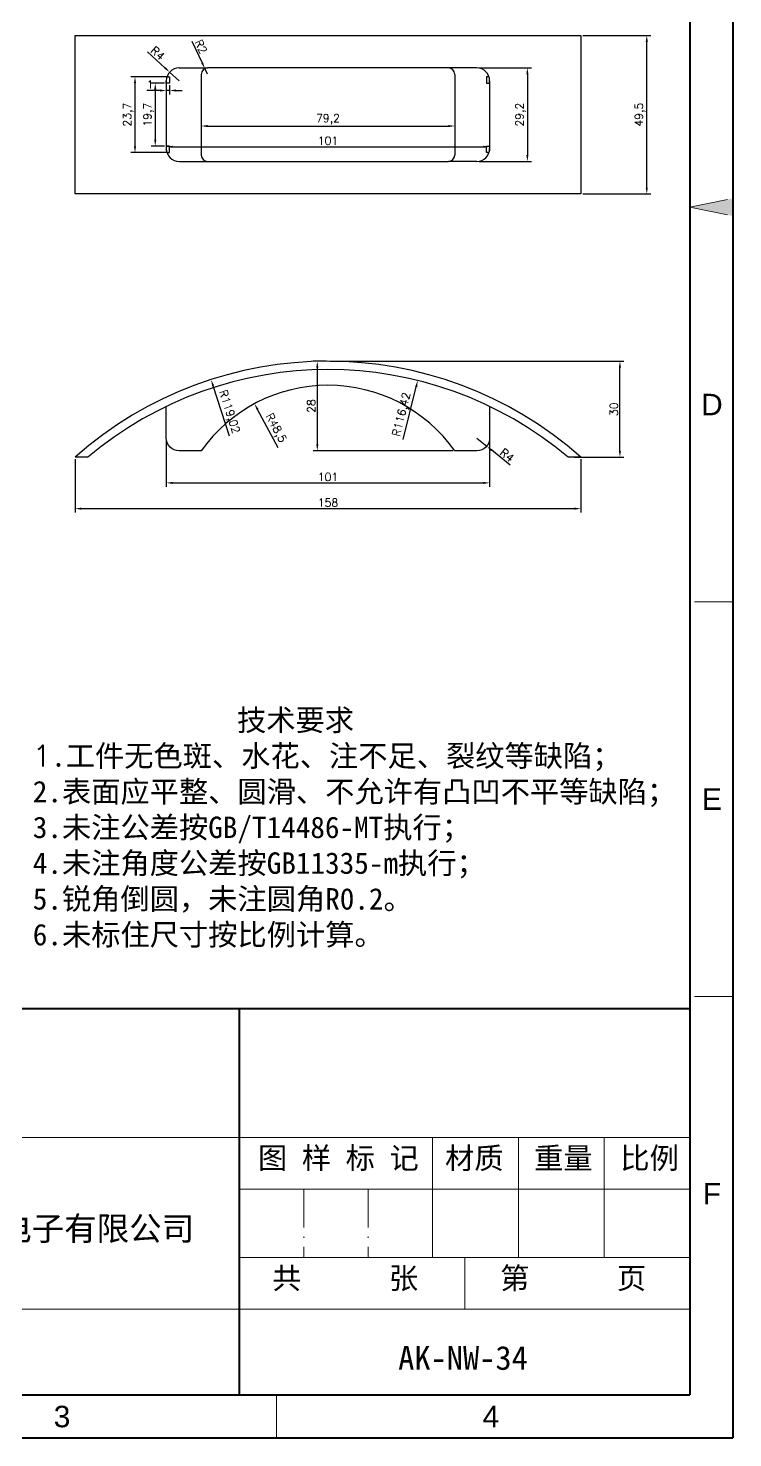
# Model space of a CAD drawing. Header units: millimetres. Extents: x 5795 to 6322, y 609 to 1377.
# Drawn here: x 6101.6 to 6321.7, y 608.5 to 1048.8 of the extents above; entities that cross this region are included whole.
import ezdxf
from ezdxf.enums import TextEntityAlignment as Align

# ---------------------------------------------------------------- set-up
doc = ezdxf.new("R2010")
doc.units = ezdxf.units.MM
doc.linetypes.add('ACAD_ISO10W100', pattern=[18, 12, -3, 0, -3])
doc.linetypes.add('HIDDEN2', pattern=[4.7625, 3.175, -1.5875])
for name, color, linetype, lineweight in [('dim', 82, 'Continuous', 9), ('图层1', 7, 'ACAD_ISO10W100', 15), ('图层2', 7, 'Continuous', 30), ('图层3', 7, 'Continuous', 15), ('图层4', 7, 'Continuous', 40), ('图层5', 7, 'HIDDEN2', 15)]:
    doc.layers.add(name, color=color, linetype=linetype, lineweight=lineweight)
doc.layers.add('尺寸线', color=7, linetype='Continuous')
doc.styles.get("Standard").update_dxf_attribs({"font": 'txt', "bigfont": 'gbcbig.shx'})
doc.styles.add('样式 3', font='arial.ttf', dxfattribs={"height": 3.8})
doc.dimstyles.new('ISO-25', dxfattribs={"dimtxt": 2.5, "dimasz": 2.5, "dimexe": 1.25, "dimexo": 0.625, "dimtad": 1, "dimtxsty": 'Standard', "dimcen": 2.5, "dimadec": 0, "dimazin": 0, "dimtfac": 1, "dimtmove": 0, "dimatfit": 3, "dimfxl": 0, "dimarcsym": 0})

# ---------------------------------------------------------------- blocks, each defined once
blk = doc.blocks.new('*D467')
at = {"layer": 'Defpoints', "color": 0}
for p in [(6116.22, 914.78), (6274.22, 914.78), (6274.22, 898.73)]:
    blk.add_point(p, dxfattribs=at)
at = {"layer": 'dim', "color": 0, "lineweight": -2}
for p, q in [((6116.22, 914.15), (6116.22, 897.48)), ((6274.22, 914.15), (6274.22, 897.48)), ((6118.22, 898.73), (6272.22, 898.73))]:
    blk.add_line(p, q, dxfattribs=at)
at = {"layer": 'dim', "color": 0}
for points in [[(6118.22, 899.07), (6118.22, 898.4), (6116.22, 898.73)], [(6272.22, 899.07), (6272.22, 898.4), (6274.22, 898.73)]]:
    blk.add_solid(points, dxfattribs=at)
at = {"layer": 'dim', "color": 0, "insert": (6195.22, 900.61), "char_height": 2.5, "attachment_point": 5}
blk.add_mtext('158', dxfattribs=at)
blk = doc.blocks.new('*D468')
at = {"layer": 'Defpoints', "color": 0}
for p in [(6195.22, 944.78), (6286.41, 944.78), (6271.47, 914.78)]:
    blk.add_point(p, dxfattribs=at)
at = {"layer": 'dim', "color": 0, "lineweight": -2}
for p, q in [((6195.85, 944.78), (6287.66, 944.78)), ((6286.41, 916.78), (6286.41, 942.78)), ((6272.09, 914.78), (6287.66, 914.78))]:
    blk.add_line(p, q, dxfattribs=at)
at = {"layer": 'dim', "color": 0}
for points in [[(6286.08, 942.78), (6286.74, 942.78), (6286.41, 944.78)], [(6286.08, 916.78), (6286.74, 916.78), (6286.41, 914.78)]]:
    blk.add_solid(points, dxfattribs=at)
at = {"layer": 'dim', "color": 0, "insert": (6284.54, 929.78), "char_height": 2.5, "attachment_point": 5, "rotation": 90}
blk.add_mtext('30', dxfattribs=at)
blk = doc.blocks.new('*D469')
at = {"layer": 'Defpoints', "color": 0}
for p in [(6195.22, 944.78), (6191.89, 916.78), (6234.82, 916.78)]:
    blk.add_point(p, dxfattribs=at)
at = {"layer": 'dim', "color": 0, "lineweight": -2}
for p, q in [((6194.6, 944.78), (6190.64, 944.78)), ((6191.89, 942.78), (6191.89, 918.78)), ((6234.2, 916.78), (6190.64, 916.78))]:
    blk.add_line(p, q, dxfattribs=at)
at = {"layer": 'dim', "color": 0}
for points in [[(6191.55, 942.78), (6192.22, 942.78), (6191.89, 944.78)], [(6191.55, 918.78), (6192.22, 918.78), (6191.89, 916.78)]]:
    blk.add_solid(points, dxfattribs=at)
at = {"layer": 'dim', "color": 0, "insert": (6190.01, 930.78), "char_height": 2.5, "attachment_point": 5, "rotation": 90}
blk.add_mtext('28', dxfattribs=at)
blk = doc.blocks.new('*D470')
at = {"layer": 'Defpoints', "color": 0}
for p in [(6172.26, 931.5), (6195.22, 888.78)]:
    blk.add_point(p, dxfattribs=at)
at = {"layer": 'dim', "color": 0, "lineweight": -2}
blk.add_line((6179.68, 917.7), (6173.21, 929.74), dxfattribs=at)
at = {"layer": 'dim', "color": 0}
blk.add_solid([(6173.5, 929.9), (6172.91, 929.58), (6172.26, 931.5)], dxfattribs=at)
at = {"layer": 'dim', "color": 0, "insert": (6178.75, 923.82), "char_height": 2.5, "attachment_point": 5, "rotation": 298.2578}
blk.add_mtext('R48,5', dxfattribs=at)
blk = doc.blocks.new('*D471')
at = {"layer": 'Defpoints', "color": 0}
for p in [(6158.72, 939.04), (6195.22, 825.76)]:
    blk.add_point(p, dxfattribs=at)
at = {"layer": 'dim', "color": 0, "lineweight": -2}
blk.add_line((6164.42, 921.36), (6159.33, 937.14), dxfattribs=at)
at = {"layer": 'dim', "color": 0}
blk.add_solid([(6159.65, 937.24), (6159.02, 937.04), (6158.72, 939.04)], dxfattribs=at)
at = {"layer": 'dim', "color": 0, "insert": (6164.17, 928.94), "char_height": 2.5, "attachment_point": 5, "rotation": 287.86}
blk.add_mtext('R119,02', dxfattribs=at)
blk = doc.blocks.new('*D472')
at = {"layer": 'Defpoints', "color": 0}
for p in [(6223.25, 938.76), (6195.22, 825.76)]:
    blk.add_point(p, dxfattribs=at)
at = {"layer": 'dim', "color": 0, "lineweight": -2}
blk.add_line((6218.68, 920.31), (6222.77, 936.81), dxfattribs=at)
at = {"layer": 'dim', "color": 0}
blk.add_solid([(6222.44, 936.89), (6223.09, 936.73), (6223.25, 938.76)], dxfattribs=at)
at = {"layer": 'dim', "color": 0, "insert": (6218.46, 928.1), "char_height": 2.5, "attachment_point": 5, "rotation": 76.0688}
blk.add_mtext('R116,42', dxfattribs=at)
blk = doc.blocks.new('*D473')
at = {"layer": 'Defpoints', "color": 0}
for p in [(6144.72, 920.78), (6245.72, 920.78), (6245.72, 906.78)]:
    blk.add_point(p, dxfattribs=at)
at = {"layer": 'dim', "color": 0, "lineweight": -2}
for p, q in [((6144.72, 920.15), (6144.72, 905.53)), ((6245.72, 920.15), (6245.72, 905.53)), ((6146.72, 906.78), (6243.72, 906.78))]:
    blk.add_line(p, q, dxfattribs=at)
at = {"layer": 'dim', "color": 0}
for points in [[(6146.72, 907.11), (6146.72, 906.44), (6144.72, 906.78)], [(6243.72, 907.11), (6243.72, 906.44), (6245.72, 906.78)]]:
    blk.add_solid(points, dxfattribs=at)
at = {"layer": 'dim', "color": 0, "insert": (6195.22, 908.65), "char_height": 2.5, "attachment_point": 5}
blk.add_mtext('101', dxfattribs=at)
blk = doc.blocks.new('*D474')
at = {"layer": 'Defpoints', "color": 0}
for p in [(6241.72, 920.78), (6244.81, 918.24)]:
    blk.add_point(p, dxfattribs=at)
at = {"layer": 'dim', "color": 0, "lineweight": -2}
for p, q in [((6241.72, 920.78), (6244.81, 918.24)), ((6252.09, 912.27), (6246.36, 916.97))]:
    blk.add_line(p, q, dxfattribs=at)
at = {"layer": 'dim', "color": 0}
blk.add_solid([(6246.57, 917.23), (6246.15, 916.71), (6244.81, 918.24)], dxfattribs=at)
at = {"layer": 'dim', "color": 0, "insert": (6251.19, 915.43), "char_height": 2.5, "attachment_point": 5, "rotation": 320.6122}
blk.add_mtext('R4', dxfattribs=at)
blk = doc.blocks.new('*D475')
at = {"layer": 'Defpoints', "color": 0}
for p in [(6274.22, 1046.54), (6294.8, 1046.54), (6274.22, 997.04)]:
    blk.add_point(p, dxfattribs=at)
at = {"layer": 'dim', "color": 0, "lineweight": -2}
for p, q in [((6274.85, 1046.54), (6296.05, 1046.54)), ((6294.8, 999.04), (6294.8, 1044.54)), ((6274.85, 997.04), (6296.05, 997.04))]:
    blk.add_line(p, q, dxfattribs=at)
at = {"layer": 'dim', "color": 0}
for points in [[(6294.47, 1044.54), (6295.14, 1044.54), (6294.8, 1046.54)], [(6294.47, 999.04), (6295.14, 999.04), (6294.8, 997.04)]]:
    blk.add_solid(points, dxfattribs=at)
at = {"layer": 'dim', "color": 0, "insert": (6292.72, 1021.79), "char_height": 2.5, "attachment_point": 5, "rotation": 90}
blk.add_mtext('49,5', dxfattribs=at)
blk = doc.blocks.new('*D476')
at = {"layer": 'Defpoints', "color": 0}
for p in [(6241.72, 1036.39), (6241.72, 1007.19), (6257.5, 1007.19)]:
    blk.add_point(p, dxfattribs=at)
at = {"layer": 'dim', "color": 0, "lineweight": -2}
for p, q in [((6242.35, 1036.39), (6258.75, 1036.39)), ((6257.5, 1034.39), (6257.5, 1009.19)), ((6242.35, 1007.19), (6258.75, 1007.19))]:
    blk.add_line(p, q, dxfattribs=at)
at = {"layer": 'dim', "color": 0}
for points in [[(6257.17, 1034.39), (6257.83, 1034.39), (6257.5, 1036.39)], [(6257.17, 1009.19), (6257.83, 1009.19), (6257.5, 1007.19)]]:
    blk.add_solid(points, dxfattribs=at)
at = {"layer": 'dim', "color": 0, "insert": (6255.42, 1021.79), "char_height": 2.5, "attachment_point": 5, "rotation": 90}
blk.add_mtext('29,2', dxfattribs=at)
blk = doc.blocks.new('*D477')
at = {"layer": 'Defpoints', "color": 0}
for p in [(6155.62, 1021.79), (6234.82, 1021.79), (6234.82, 1018.24)]:
    blk.add_point(p, dxfattribs=at)
at = {"layer": 'dim', "color": 0, "lineweight": -2}
for p, q in [((6155.62, 1021.16), (6155.62, 1016.99)), ((6157.62, 1018.24), (6232.82, 1018.24)), ((6234.82, 1021.16), (6234.82, 1016.99))]:
    blk.add_line(p, q, dxfattribs=at)
at = {"layer": 'dim', "color": 0}
for points in [[(6157.62, 1018.57), (6157.62, 1017.9), (6155.62, 1018.24)], [(6232.82, 1018.57), (6232.82, 1017.9), (6234.82, 1018.24)]]:
    blk.add_solid(points, dxfattribs=at)
at = {"layer": 'dim', "color": 0, "insert": (6195.22, 1020.32), "char_height": 2.5, "attachment_point": 5}
blk.add_mtext('79,2', dxfattribs=at)
blk = doc.blocks.new('*D478')
at = {"layer": 'Defpoints', "color": 0}
for p in [(6144.72, 1021.79), (6245.72, 1021.79), (6245.72, 1011.77)]:
    blk.add_point(p, dxfattribs=at)
at = {"layer": 'dim', "color": 0, "lineweight": -2}
for p, q in [((6144.72, 1021.16), (6144.72, 1010.52)), ((6245.72, 1021.16), (6245.72, 1010.52)), ((6146.72, 1011.77), (6243.72, 1011.77))]:
    blk.add_line(p, q, dxfattribs=at)
at = {"layer": 'dim', "color": 0}
for points in [[(6146.72, 1012.1), (6146.72, 1011.43), (6144.72, 1011.77)], [(6243.72, 1012.1), (6243.72, 1011.43), (6245.72, 1011.77)]]:
    blk.add_solid(points, dxfattribs=at)
at = {"layer": 'dim', "color": 0, "insert": (6195.22, 1013.64), "char_height": 2.5, "attachment_point": 5}
blk.add_mtext('101', dxfattribs=at)
blk = doc.blocks.new('*D479')
at = {"layer": 'Defpoints', "color": 0}
for p in [(6145.76, 1035.08), (6148.72, 1032.39)]:
    blk.add_point(p, dxfattribs=at)
at = {"layer": 'dim', "color": 0, "lineweight": -2}
for p, q in [((6138.79, 1041.41), (6144.28, 1036.42)), ((6148.72, 1032.39), (6145.76, 1035.08))]:
    blk.add_line(p, q, dxfattribs=at)
at = {"layer": 'dim', "color": 0}
blk.add_solid([(6144.51, 1036.67), (6144.06, 1036.18), (6145.76, 1035.08)], dxfattribs=at)
at = {"layer": 'dim', "color": 0, "insert": (6142.06, 1040.98), "char_height": 2.5, "attachment_point": 5, "rotation": 317.7237}
blk.add_mtext('R4', dxfattribs=at)
blk = doc.blocks.new('*D480')
at = {"layer": 'Defpoints', "color": 0}
for p in [(6156.76, 1036.19), (6157.62, 1034.39)]:
    blk.add_point(p, dxfattribs=at)
at = {"layer": 'dim', "color": 0, "lineweight": -2}
for p, q in [((6152.71, 1044.7), (6155.9, 1038)), ((6157.62, 1034.39), (6156.76, 1036.19))]:
    blk.add_line(p, q, dxfattribs=at)
at = {"layer": 'dim', "color": 0}
blk.add_solid([(6156.2, 1038.14), (6155.6, 1037.86), (6156.76, 1036.19)], dxfattribs=at)
at = {"layer": 'dim', "color": 0, "insert": (6155.57, 1043.06), "char_height": 2.5, "attachment_point": 5, "rotation": 295.4727}
blk.add_mtext('R2', dxfattribs=at)
blk = doc.blocks.new('*D481')
at = {"layer": 'Defpoints', "color": 0}
for p in [(6144.72, 1031.64), (6141.26, 1011.94), (6144.72, 1011.94)]:
    blk.add_point(p, dxfattribs=at)
at = {"layer": 'dim', "color": 0, "lineweight": -2}
for p, q in [((6144.1, 1031.64), (6140.01, 1031.64)), ((6141.26, 1029.64), (6141.26, 1013.94)), ((6144.1, 1011.94), (6140.01, 1011.94))]:
    blk.add_line(p, q, dxfattribs=at)
at = {"layer": 'dim', "color": 0}
for points in [[(6140.93, 1029.64), (6141.6, 1029.64), (6141.26, 1031.64)], [(6140.93, 1013.94), (6141.6, 1013.94), (6141.26, 1011.94)]]:
    blk.add_solid(points, dxfattribs=at)
at = {"layer": 'dim', "color": 0, "insert": (6139.18, 1021.79), "char_height": 2.5, "attachment_point": 5, "rotation": 90}
blk.add_mtext('19,7', dxfattribs=at)
blk = doc.blocks.new('*D482')
at = {"layer": 'Defpoints', "color": 0}
for p in [(6145.72, 1033.64), (6134.93, 1009.94), (6145.72, 1009.94)]:
    blk.add_point(p, dxfattribs=at)
at = {"layer": 'dim', "color": 0, "lineweight": -2}
for p, q in [((6145.1, 1033.64), (6133.68, 1033.64)), ((6134.93, 1031.64), (6134.93, 1011.94)), ((6145.1, 1009.94), (6133.68, 1009.94))]:
    blk.add_line(p, q, dxfattribs=at)
at = {"layer": 'dim', "color": 0}
for points in [[(6134.6, 1031.64), (6135.27, 1031.64), (6134.93, 1033.64)], [(6134.6, 1011.94), (6135.27, 1011.94), (6134.93, 1009.94)]]:
    blk.add_solid(points, dxfattribs=at)
at = {"layer": 'dim', "color": 0, "insert": (6132.85, 1021.79), "char_height": 2.5, "attachment_point": 5, "rotation": 90}
blk.add_mtext('23,7', dxfattribs=at)
blk = doc.blocks.new('*D483')
at = {"layer": 'Defpoints', "color": 0}
for p in [(6144.72, 1031.64), (6145.72, 1031.64), (6144.72, 1029.34)]:
    blk.add_point(p, dxfattribs=at)
at = {"layer": 'dim', "color": 0, "lineweight": -2}
for p, q in [((6144.72, 1031.01), (6144.72, 1028.09)), ((6145.72, 1031.01), (6145.72, 1028.09)), ((6142.72, 1029.34), (6138.64, 1029.34)), ((6145.72, 1029.34), (6144.72, 1029.34)), ((6147.72, 1029.34), (6149.72, 1029.34))]:
    blk.add_line(p, q, dxfattribs=at)
at = {"layer": 'dim', "color": 0}
for points in [[(6142.72, 1029.67), (6142.72, 1029.01), (6144.72, 1029.34)], [(6147.72, 1029.67), (6147.72, 1029.01), (6145.72, 1029.34)]]:
    blk.add_solid(points, dxfattribs=at)
at = {"layer": 'dim', "color": 0, "insert": (6139.68, 1031.21), "char_height": 2.5, "attachment_point": 5}
blk.add_mtext('1', dxfattribs=at)

msp = doc.modelspace()

# ---------------------------------------------------------------- hatches: boundary and pattern name
at = {"layer": '图层1'}
msp.add_hatch(color=0, dxfattribs=at).paths.add_polyline_path([(6308.278, 992.883), (6321.676, 995.641), (6321.676, 990.126)])

# ---------------------------------------------------------------- linework, layer by layer
for p, q in [((6116.222, 997.038), (6116.222, 1046.538)), ((6116.222, 1046.538), (6274.222, 1046.538)), ((6274.222, 1046.538), (6274.222, 997.038)), ((6148.722, 1036.388), (6157.622, 1036.388)), ((6232.822, 1036.388), (6157.622, 1036.388)), ((6241.722, 1036.388), (6232.822, 1036.388)), ((6144.722, 1032.388), (6144.722, 1011.188)), ((6155.622, 1034.388), (6155.622, 1009.188)), ((6234.822, 1034.388), (6234.822, 1009.188)), ((6245.722, 1032.388), (6245.722, 1011.188)), ((6148.722, 1007.188), (6157.622, 1007.188)), ((6157.622, 1007.188), (6232.822, 1007.188)), ((6241.722, 1007.188), (6232.822, 1007.188)), ((6274.222, 997.038), (6116.222, 997.038)), ((6120.196, 914.78), (6116.222, 914.78)), ((6274.222, 914.78), (6270.247, 914.78))]:
    msp.add_line(p, q)
for points in [[(6144.922, 1033.638), (6145.722, 1033.638), (6145.722, 1031.638), (6144.722, 1031.638), (6144.722, 1032.388)], [(6245.521, 1033.638), (6244.722, 1033.638), (6244.722, 1031.638), (6245.722, 1031.638), (6245.722, 1032.388)], [(6144.922, 1009.938), (6145.722, 1009.938), (6145.722, 1011.938), (6144.722, 1011.938), (6144.722, 1011.188)], [(6245.521, 1009.938), (6244.722, 1009.938), (6244.722, 1011.938), (6245.722, 1011.938), (6245.722, 1011.188)]]:
    msp.add_lwpolyline(points)
for points in [[(6155.622, 916.78), (6148.722, 916.78, -0.4142136), (6144.722, 920.78), (6144.722, 930.656)], [(6245.722, 930.656), (6245.722, 920.78, -0.4142136), (6241.722, 916.78), (6234.822, 916.78)]]:
    msp.add_lwpolyline(points, format="xyb")
for centre, radius, start, end in [((6148.722, 1032.388), 4, 90, 180), ((6157.622, 1034.388), 2, 90, 180), ((6232.822, 1034.388), 2, 0, 90), ((6241.722, 1032.388), 4, 0, 90), ((6148.722, 1011.188), 4, 180, 270), ((6157.622, 1009.188), 2, 180, 270), ((6232.822, 1009.188), 2, 270, 0), ((6241.722, 1011.188), 4, 270, 0), ((6195.222, 825.763), 119.017, 48.41177, 131.58823), ((6195.222, 825.763), 116.417, 49.87484, 130.12516), ((6195.222, 888.782), 48.498, 35.26089, 144.73911)]:
    msp.add_arc(centre, radius, start, end)
at = {"layer": '图层1', "color": 0}
for p, q in [((6308.278, 992.883), (6321.676, 995.641)), ((6308.278, 992.883), (6321.676, 990.126)), ((6321.676, 869.628), (6308.278, 869.628)), ((6321.676, 746.373), (6308.278, 746.373)), ((6187.703, 686.219), (6187.703, 664.784)), ((6207.799, 686.219), (6207.799, 664.784))]:
    msp.add_line(p, q, dxfattribs=at)
at = {"layer": '图层3', "color": 0}
for p, q in [((5988.121, 702.296), (6308.278, 702.296)), ((6227.894, 702.296), (6227.894, 664.784)), ((6254.689, 702.296), (6254.689, 664.784)), ((6281.484, 702.296), (6281.484, 664.784)), ((6308.278, 686.219), (6167.607, 686.219)), ((6227.894, 686.219), (6227.894, 664.784)), ((6308.278, 664.784), (6167.607, 664.784)), ((6237.942, 664.784), (6237.942, 648.707)), ((5988.121, 648.707), (6308.278, 648.707)), ((6179.128, 621.912), (6179.128, 608.515)), ((6179.128, 621.912), (6179.128, 608.515))]:
    msp.add_line(p, q, dxfattribs=at)
at = {"layer": '图层4', "color": 0}
for p, q in [((6308.278, 742.488), (5852.801, 742.488)), ((6106.695, 742.488), (5865.544, 742.488)), ((6167.607, 621.912), (6167.607, 742.488))]:
    msp.add_line(p, q, dxfattribs=at)
at = {"layer": '尺寸线', "color": 0, "lineweight": 40}
for p, q in [((6321.676, 1377.252), (6321.676, 608.515)), ((6308.278, 1363.854), (6308.278, 621.912)), ((5808.827, 621.912), (6308.278, 621.912)), ((5795.43, 608.515), (6321.676, 608.515))]:
    msp.add_line(p, q, dxfattribs=at)

# ---------------------------------------------------------------- texts
at = {"layer": '图层1', "color": 0, "style": '样式 3'}
for s, p in [('D', (6315.144, 931.256)), ('E', (6315.144, 808.001)), ('F', (6315.144, 684.746))]:
    msp.add_text(s, height=6.699, dxfattribs=at).set_placement(p, align=Align.MIDDLE)
at = {"layer": '图层1', "color": 0, "attachment_point": 1}
for s, insert, char_height, width in [('{\\fSimSun|b0|i0|c134|p2;图 样 标 记}', (6173.361, 699.256), 6.69864, 83.10687), ('{\\fSimSun|b0|i0|c134|p2;材质 }', (6231.785, 699.228), 6.69864, 55.8675), ('{\\fSimSun|b0|i0|c134|p2;深圳市奥姆科电子有限公司}', (6031.589, 677.613), 7.44294, 140.63665), ('{\\fSimSun|b0|i0|c134|p2;AK-NW-34}', (6217.143, 637.192), 7.44294, 92.34096)]:
    msp.add_mtext(s, dxfattribs=dict(at, insert=insert, char_height=char_height, width=width))
at = {"layer": '图层2', "color": 0, "char_height": 6.69864, "attachment_point": 1}
for s, insert, width in [('{\\fSimSun|b0|i0|c134|p2;重量 }', (6259.598, 699.228), 55.8675), ('{\\fSimSun|b0|i0|c134|p2;比例 }', (6286.548, 699.228), 55.8675), ('{\\fSimSun|b0|i0|c134|p2;共      张}', (6177.775, 661.743), 74.11431), ('{\\fSimSun|b0|i0|c134|p2;第      页}', (6249.002, 661.743), 68.79267)]:
    msp.add_mtext(s, dxfattribs=dict(at, insert=insert, width=width))
at = {"layer": '图层3', "color": 0, "insert": (6103.006, 836.04), "char_height": 6.69864, "width": 317.27687, "attachment_point": 1}
msp.add_mtext('{\\fSimSun|b0|i0|c134|p54;              技术要求\\P}1{\\fSimSun|b0|i0|c134|p54;.工件无色斑、水花、注不足、裂纹等缺陷；\\P2.表面应平整、圆滑、不允许有凸凹不平等缺陷；\\P3.未注公差按GB/T14486-MT执行；\\P4.未注角度公差按GB11335-m执行；\\P5.锐角倒圆，未注圆角R0.2。}\\P{\\fSimSun|b0|i0|c134|p2;6.未标住尺寸按比例计算。}', dxfattribs=at)
at = {"layer": '图层5', "color": 0, "style": '样式 3'}
for s, p in [('3', (6112.142, 615.164)), ('4', (6246.115, 615.164))]:
    msp.add_text(s, height=6.699, dxfattribs=at).set_placement(p, align=Align.MIDDLE)

# ---------------------------------------------------------------- dimensions: what is measured, and where the dimension line sits
at = {"layer": 'dim'}
for center, mpoint, picture, middle in [((6148.722, 1032.388), (6145.762, 1035.079), '*D479', (6142.06, 1040.979)), ((6157.622, 1034.388), (6156.761, 1036.194), '*D480', (6155.569, 1043.057)), ((6241.722, 920.78), (6244.813, 918.241), '*D474', (6251.187, 915.434))]:
    dim = msp.add_radius_dim(center=center, mpoint=mpoint, dimstyle='ISO-25', override={"dimasz": 2}, dxfattribs=at)
    dim.commit()
    dim.dimension.update_dxf_attribs({"geometry": picture, "text_midpoint": middle})
for base, p1, p2, picture, middle in [((6294.802, 1046.538), (6274.222, 997.038), (6274.222, 1046.538), '*D475', (6292.719, 1021.788)), ((6257.499, 1007.188), (6241.722, 1036.388), (6241.722, 1007.188), '*D476', (6255.415, 1021.788)), ((6134.933, 1009.938), (6145.722, 1033.638), (6145.722, 1009.938), '*D482', (6132.85, 1021.788)), ((6141.265, 1011.938), (6144.722, 1031.638), (6144.722, 1011.938), '*D481', (6139.181, 1021.788)), ((6191.888, 916.78), (6195.222, 944.78), (6234.822, 916.78), '*D469', (6190.013, 930.78)), ((6286.41, 944.78), (6271.468, 914.78), (6195.222, 944.78), '*D468', (6284.535, 929.78))]:
    dim = msp.add_linear_dim(base=base, p1=p1, p2=p2, angle=90, dimstyle='ISO-25', override={"dimasz": 2}, dxfattribs=at)
    dim.commit()
    dim.dimension.update_dxf_attribs({"geometry": picture, "text_midpoint": middle})
for base, p1, p2, picture, middle in [((6144.722, 1029.339), (6145.722, 1031.638), (6144.722, 1031.638), '*D483', (6139.68, 1031.214)), ((6245.722, 1011.765), (6144.722, 1021.788), (6245.722, 1021.788), '*D478', (6195.222, 1013.64)), ((6234.822, 1018.236), (6155.622, 1021.788), (6234.822, 1021.788), '*D477', (6195.222, 1020.319)), ((6245.722, 906.777), (6144.722, 920.78), (6245.722, 920.78), '*D473', (6195.222, 908.652)), ((6274.222, 898.733), (6116.222, 914.78), (6274.222, 914.78), '*D467', (6195.222, 900.608))]:
    dim = msp.add_linear_dim(base=base, p1=p1, p2=p2, dimstyle='ISO-25', override={"dimasz": 2}, dxfattribs=at)
    dim.commit()
    dim.dimension.update_dxf_attribs({"geometry": picture, "text_midpoint": middle})
for center, mpoint, picture, middle in [((6195.222, 825.763), (6158.72, 939.044), '*D471', (6162.183, 928.297)), ((6195.222, 825.763), (6223.25, 938.755), '*D472', (6220.481, 927.594)), ((6195.222, 888.782), (6172.261, 931.5), '*D470', (6176.916, 922.839))]:
    dim = msp.add_radius_dim(center=center, mpoint=mpoint, dimstyle='ISO-25', override={"dimasz": 2}, dxfattribs=at)
    dim.commit()
    dim.dimension.update_dxf_attribs({"geometry": picture, "text_midpoint": middle, "dimtype": 164})

doc.saveas('drawing.dxf')
